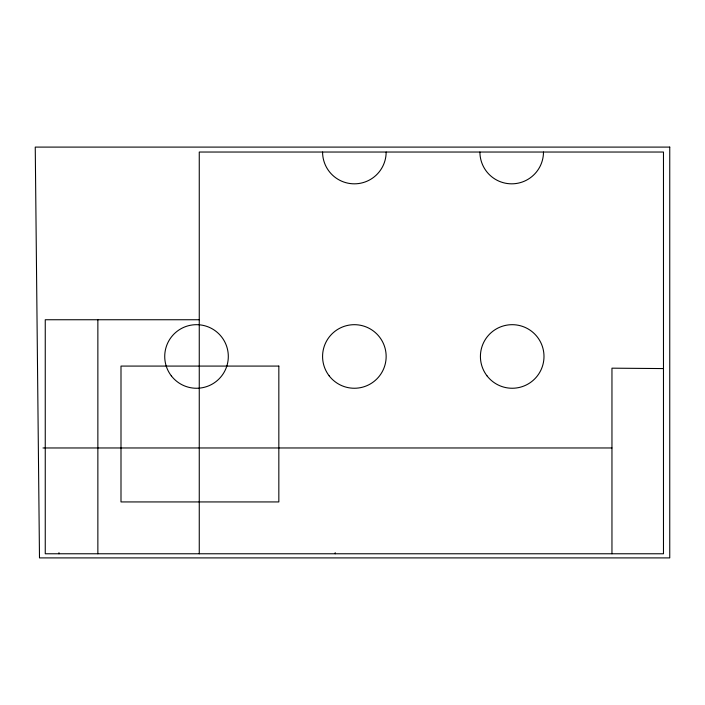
<?xml version="1.0" encoding="UTF-8"?>
<svg xmlns="http://www.w3.org/2000/svg" width="705" height="705" viewBox="0 0 705 705"><rect width="100%" height="100%" fill="white"/><g stroke="black" fill="none" stroke-linecap="round" stroke-linejoin="round"><path stroke-width="1.06" d="M199.259 319.744L45.252 319.744L45.252 553.769L663.476 553.769L663.476 152.033L199.259 152.033L199.259 553.769M42.987 447.966L611.922 447.966M663.476 368.574L611.958 368.169L611.958 553.769M335.192 552.676L335.192 553.769M97.863 319.744L97.863 553.769M58.964 552.676L58.964 553.769M543.485 152.033A31.787 31.787 0 0 1 511.698 183.829A31.787 31.787 0 0 1 479.911 152.033M386.155 152.033A31.787 31.787 0 0 1 354.359 183.829A31.787 31.787 0 0 1 322.573 152.033M669.75 147.098L35.25 147.098L39.489 557.902L669.75 557.902L669.75 147.098M278.836 366.08L120.996 366.08L120.996 501.934L278.836 501.934L278.836 366.08M171.297 375.818A31.787 31.787 0 0 0 225.891 368.636A31.787 31.787 0 0 0 192.368 324.952A31.787 31.787 0 0 0 171.297 375.818M486.988 375.818A31.787 31.787 0 0 0 541.572 368.636A31.787 31.787 0 0 0 508.058 324.952A31.787 31.787 0 0 0 486.988 375.818M329.147 375.818A31.787 31.787 0 0 0 383.731 368.636A31.787 31.787 0 0 0 350.218 324.952A31.787 31.787 0 0 0 329.147 375.818"/></g></svg>
